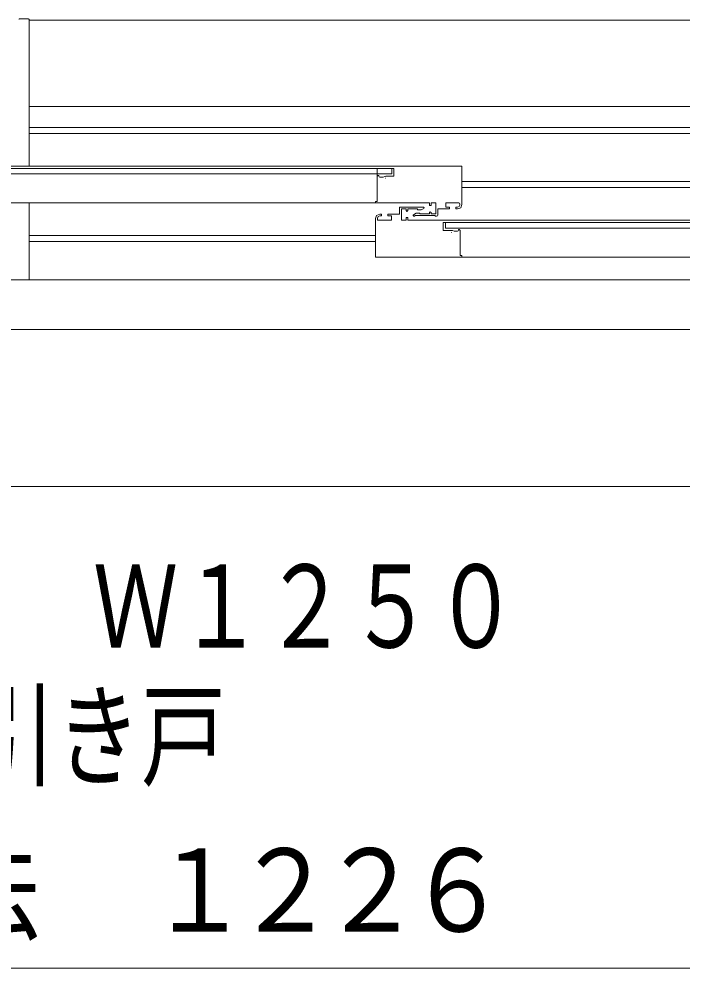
# Model space of a CAD drawing. Units: millimetres on the paper. Extents: x -305 to 305, y -152 to 152.
# Drawn here: x -123.8 to -108.49, y -107.68 to -85.75 of the extents above; entities that cross this region are included whole.
import ezdxf
from ezdxf.enums import TextEntityAlignment as Align

# ---------------------------------------------------------------- set-up
doc = ezdxf.new("R2010")
doc.units = ezdxf.units.MM
doc.layers.add('0-1_VIEW0001', color=7, linetype='Continuous', lineweight=9)
doc.styles.add('ＭＳ ゴシック', font='')
doc.styles.get('ＭＳ ゴシック').set_extended_font_data('MS Gothic')

msp = doc.modelspace()

# ---------------------------------------------------------------- linework, layer by layer
at = {"layer": '0-1_VIEW0001'}
for p, q in [((-123.563, -85.864), (-123.563, -85.864)), ((-123.563, -86.064), (-123.563, -86.064)), ((-123.563, -86.264), (-123.563, -86.264)), ((-123.563, -86.464), (-123.563, -86.464)), ((-123.563, -86.664), (-123.563, -86.664)), ((-123.563, -86.864), (-123.563, -86.864)), ((-123.563, -87.064), (-123.563, -87.064)), ((-123.563, -87.264), (-123.563, -87.264)), ((-123.563, -87.464), (-123.563, -87.464)), ((-123.563, -87.664), (-123.563, -87.664)), ((-123.563, -87.864), (-123.563, -87.864)), ((-123.563, -88.064), (-123.563, -88.064)), ((-123.563, -88.264), (-123.563, -88.264)), ((-123.563, -88.464), (-123.563, -88.464)), ((-123.563, -88.664), (-123.563, -88.664)), ((-123.563, -88.864), (-123.563, -88.864)), ((-123.563, -89.064), (-123.563, -89.064)), ((-115.529, -89.268), (-115.529, -89.268)), ((-115.189, -89.233), (-115.189, -89.233)), ((-115.139, -89.288), (-115.139, -89.288)), ((-113.569, -89.343), (-113.569, -89.343)), ((-115.529, -89.458), (-115.529, -89.458)), ((-115.529, -89.468), (-115.529, -89.468)), ((-115.529, -89.658), (-115.529, -89.658)), ((-113.569, -89.543), (-113.569, -89.543)), ((-115.529, -89.668), (-115.529, -89.668)), ((-115.529, -89.858), (-115.529, -89.858)), ((-115.529, -89.868), (-115.529, -89.868)), ((-113.569, -89.743), (-113.569, -89.743)), ((-123.563, -90.079), (-123.563, -90.079)), ((-115.009, -90.263), (-115.009, -90.103)), ((-113.944, -90.003), (-113.944, -90.003)), ((-113.944, -90.103), (-113.859, -90.103)), ((-113.569, -89.943), (-113.569, -89.943)), ((-123.563, -90.279), (-123.563, -90.279)), ((-115.194, -90.303), (-115.194, -90.303)), ((-114.964, -90.303), (-114.964, -90.303)), ((-114.196, -90.293), (-114.184, -90.301)), ((-114.174, -90.153), (-114.174, -90.153)), ((-114.129, -90.183), (-114.129, -90.183)), ((-123.563, -90.479), (-123.563, -90.479)), ((-113.999, -90.538), (-113.999, -90.538)), ((-113.949, -90.483), (-113.949, -90.483)), ((-123.563, -90.679), (-123.563, -90.679)), ((-115.569, -90.553), (-115.569, -90.553)), ((-115.569, -90.753), (-115.569, -90.753)), ((-113.609, -90.708), (-113.609, -90.708)), ((-113.609, -90.718), (-113.609, -90.718)), ((-123.563, -90.879), (-123.563, -90.879)), ((-115.569, -90.953), (-115.569, -90.953)), ((-113.609, -90.908), (-113.609, -90.908)), ((-113.609, -90.918), (-113.609, -90.918)), ((-123.563, -91.079), (-123.563, -91.079)), ((-115.569, -91.153), (-115.569, -91.153)), ((-113.609, -91.108), (-113.609, -91.108)), ((-113.609, -91.118), (-113.609, -91.118)), ((-123.563, -91.279), (-123.563, -91.279)), ((-123.563, -91.479), (-123.563, -91.479)), ((-123.563, -91.679), (-123.563, -91.679)), ((-93.634, -107.677), (-153.734, -107.677))]:
    msp.add_line(p, q, dxfattribs=at)
msp.add_lwpolyline([(-123.803, -85.758), (-123.8, -85.757), (-123.797, -85.755), (-123.794, -85.754), (-123.791, -85.754), (-123.788, -85.754), (-123.788, -85.754), (-123.791, -85.754), (-123.794, -85.754), (-123.797, -85.755), (-123.8, -85.757), (-123.803, -85.758)], dxfattribs=at)
for points in [[(-123.788, -85.754), (-123.688, -85.754), (-123.688, -85.754), (-123.788, -85.754)], [(-123.588, -85.754), (-123.688, -85.754), (-123.688, -85.754), (-123.588, -85.754)], [(-123.563, -85.779), (-123.563, -85.775), (-123.564, -85.772), (-123.565, -85.769), (-123.566, -85.766), (-123.568, -85.764), (-123.57, -85.761), (-123.572, -85.759), (-123.574, -85.757), (-123.577, -85.756), (-123.58, -85.755), (-123.583, -85.754), (-123.586, -85.754), (-123.588, -85.754), (-123.588, -85.754), (-123.586, -85.754), (-123.583, -85.754), (-123.58, -85.755), (-123.577, -85.756), (-123.574, -85.757), (-123.572, -85.759), (-123.57, -85.761), (-123.568, -85.764), (-123.566, -85.767), (-123.565, -85.769), (-123.564, -85.772), (-123.563, -85.775), (-123.563, -85.779)], [(-93.816, -85.779), (-123.563, -85.779), (-123.563, -85.779), (-93.816, -85.779)], [(-123.563, -85.779), (-123.563, -89.164), (-123.563, -89.164), (-123.563, -85.779)], [(-93.992, -87.778), (-123.563, -87.778), (-123.563, -87.778), (-93.992, -87.778)], [(-93.992, -88.258), (-123.563, -88.258), (-123.563, -88.258), (-93.992, -88.258)], [(-93.992, -88.398), (-123.563, -88.398), (-123.563, -88.398), (-93.992, -88.398)], [(-131.839, -89.153), (-123.688, -89.153), (-123.688, -89.153), (-131.839, -89.153)], [(-124.793, -89.208), (-115.189, -89.208), (-115.189, -89.208), (-124.793, -89.208)], [(-115.529, -89.153), (-123.688, -89.153), (-123.688, -89.153), (-115.529, -89.153)], [(-119.853, -89.153), (-119.793, -89.153), (-119.793, -89.153), (-119.853, -89.153)], [(-113.569, -89.153), (-115.554, -89.153), (-115.554, -89.153), (-113.569, -89.153)], [(-115.54, -89.208), (-115.139, -89.208), (-115.139, -89.208), (-115.54, -89.208)], [(-115.529, -89.208), (-115.529, -89.968), (-115.529, -89.968), (-115.529, -89.208)], [(-115.189, -89.333), (-115.189, -89.208), (-115.189, -89.208), (-115.189, -89.333)], [(-115.139, -89.208), (-115.139, -89.388), (-115.139, -89.388), (-115.139, -89.208)], [(-113.569, -90.043), (-113.569, -89.153), (-113.569, -89.153), (-113.569, -90.043)], [(-124.793, -89.333), (-115.189, -89.333), (-115.189, -89.333), (-124.793, -89.333)], [(-115.529, -89.378), (-115.529, -89.308), (-115.529, -89.308), (-115.529, -89.378)], [(-115.508, -89.37), (-115.529, -89.383), (-115.529, -89.383), (-115.508, -89.371)], [(-115.529, -89.392), (-115.529, -89.958), (-115.529, -89.958), (-115.529, -89.392)], [(-115.504, -89.369), (-115.508, -89.37), (-115.508, -89.371), (-115.504, -89.369)], [(-115.5, -89.368), (-115.504, -89.369), (-115.504, -89.369), (-115.5, -89.368)], [(-115.499, -89.368), (-115.5, -89.368), (-115.5, -89.368), (-115.499, -89.368)], [(-115.492, -89.371), (-115.499, -89.368), (-115.499, -89.368), (-115.492, -89.371)], [(-115.489, -89.378), (-115.492, -89.371), (-115.492, -89.371), (-115.489, -89.378)], [(-115.489, -89.383), (-115.489, -89.378), (-115.489, -89.378), (-115.489, -89.383)], [(-115.482, -89.401), (-115.489, -89.383), (-115.489, -89.383), (-115.482, -89.401)], [(-115.464, -89.408), (-115.482, -89.401), (-115.482, -89.401), (-115.464, -89.408)], [(-115.392, -89.408), (-115.464, -89.408), (-115.464, -89.408), (-115.392, -89.408)], [(-115.389, -89.408), (-115.392, -89.408), (-115.392, -89.408), (-115.389, -89.408)], [(-115.386, -89.407), (-115.389, -89.408), (-115.389, -89.408), (-115.386, -89.407)], [(-115.348, -89.392), (-115.386, -89.407), (-115.386, -89.407), (-115.348, -89.392)], [(-115.339, -89.389), (-115.348, -89.392), (-115.348, -89.392), (-115.339, -89.389)], [(-115.329, -89.388), (-115.339, -89.389), (-115.339, -89.389), (-115.329, -89.388)], [(-115.333, -89.435), (-115.33, -89.434), (-115.33, -89.434), (-115.333, -89.434)], [(-115.33, -89.434), (-115.328, -89.433), (-115.328, -89.433), (-115.33, -89.434)], [(-115.139, -89.388), (-115.329, -89.388), (-115.329, -89.388), (-115.139, -89.388)], [(-95.334, -89.508), (-113.569, -89.508), (-113.569, -89.508), (-95.334, -89.508)], [(-95.334, -89.648), (-113.569, -89.648), (-113.569, -89.648), (-95.334, -89.648)], [(-123.688, -90.003), (-131.839, -90.003), (-131.839, -90.003), (-123.688, -90.003)], [(-123.688, -90.003), (-115.529, -90.003), (-115.529, -90.003), (-123.688, -90.003)], [(-123.563, -90.003), (-123.563, -91.779), (-123.563, -91.779), (-123.563, -90.003)], [(-115.569, -89.968), (-115.569, -90.003), (-115.569, -90.003), (-115.569, -89.968)], [(-115.529, -89.968), (-115.569, -89.968), (-115.569, -89.968), (-115.529, -89.968)], [(-115.554, -90.003), (-114.319, -90.003), (-114.319, -90.003), (-115.554, -90.003)], [(-115.009, -90.103), (-114.459, -90.103), (-114.459, -90.103), (-115.009, -90.103)], [(-114.459, -90.103), (-114.444, -90.114), (-114.444, -90.114), (-114.459, -90.103)], [(-114.319, -90.003), (-114.319, -90.063), (-114.319, -90.063), (-114.319, -90.003)], [(-114.319, -90.063), (-114.279, -90.063), (-114.279, -90.063), (-114.319, -90.063)], [(-114.279, -90.003), (-114.174, -90.003), (-114.174, -90.003), (-114.279, -90.003)], [(-114.279, -90.063), (-114.279, -90.003), (-114.279, -90.003), (-114.279, -90.063)], [(-114.174, -90.003), (-114.174, -90.253), (-114.174, -90.253), (-114.174, -90.003)], [(-113.944, -90.103), (-113.944, -90.003), (-113.944, -90.003), (-113.944, -90.103)], [(-113.944, -90.003), (-113.644, -90.003), (-113.644, -90.003), (-113.944, -90.003)], [(-113.859, -90.143), (-113.859, -90.103), (-113.859, -90.103), (-113.859, -90.143)], [(-113.669, -90.103), (-113.709, -90.103), (-113.709, -90.103), (-113.669, -90.103)], [(-113.709, -90.103), (-113.709, -90.143), (-113.709, -90.143), (-113.709, -90.103)], [(-113.634, -90.089), (-113.669, -90.103), (-113.669, -90.103), (-113.634, -90.089)], [(-113.644, -90.003), (-113.626, -90.011), (-113.626, -90.011), (-113.644, -90.003)], [(-113.619, -90.053), (-113.634, -90.089), (-113.634, -90.089), (-113.619, -90.053)], [(-113.626, -90.011), (-113.619, -90.028), (-113.619, -90.028), (-113.626, -90.011)], [(-113.619, -90.028), (-113.619, -90.053), (-113.619, -90.053), (-113.619, -90.028)], [(-113.598, -90.114), (-113.569, -90.043), (-113.569, -90.043), (-113.598, -90.114)], [(-115.569, -90.363), (-115.54, -90.293), (-115.54, -90.293), (-115.569, -90.363)], [(-115.54, -90.293), (-115.469, -90.263), (-115.469, -90.263), (-115.54, -90.293)], [(-115.504, -90.318), (-115.519, -90.353), (-115.519, -90.353), (-115.504, -90.318)], [(-115.469, -90.303), (-115.504, -90.318), (-115.504, -90.318), (-115.469, -90.303)], [(-115.469, -90.263), (-115.429, -90.263), (-115.429, -90.263), (-115.469, -90.263)], [(-115.429, -90.303), (-115.469, -90.303), (-115.469, -90.303), (-115.429, -90.303)], [(-115.429, -90.263), (-115.429, -90.303), (-115.429, -90.303), (-115.429, -90.263)], [(-115.279, -90.263), (-115.009, -90.263), (-115.009, -90.263), (-115.279, -90.263)], [(-115.279, -90.303), (-115.279, -90.263), (-115.279, -90.263), (-115.279, -90.303)], [(-115.194, -90.303), (-115.279, -90.303), (-115.279, -90.303), (-115.194, -90.303)], [(-115.194, -90.403), (-115.194, -90.303), (-115.194, -90.303), (-115.194, -90.403)], [(-114.964, -90.143), (-114.964, -90.403), (-114.964, -90.403), (-114.964, -90.143)], [(-114.859, -90.143), (-114.964, -90.143), (-114.964, -90.143), (-114.859, -90.143)], [(-114.859, -90.178), (-114.859, -90.143), (-114.859, -90.143), (-114.859, -90.178)], [(-114.839, -90.198), (-114.859, -90.178), (-114.859, -90.178), (-114.839, -90.198)], [(-114.819, -90.178), (-114.839, -90.198), (-114.839, -90.198), (-114.819, -90.178)], [(-114.819, -90.143), (-114.819, -90.178), (-114.819, -90.178), (-114.819, -90.143)], [(-114.604, -90.143), (-114.819, -90.143), (-114.819, -90.143), (-114.604, -90.143)], [(-114.692, -90.282), (-114.694, -90.29), (-114.694, -90.29), (-114.692, -90.282)], [(-114.694, -90.29), (-114.694, -90.293), (-114.694, -90.293), (-114.694, -90.29)], [(-114.694, -90.293), (-114.69, -90.304), (-114.69, -90.304), (-114.694, -90.293)], [(-114.687, -90.277), (-114.692, -90.282), (-114.692, -90.282), (-114.687, -90.277)], [(-114.69, -90.304), (-114.679, -90.308), (-114.679, -90.308), (-114.69, -90.304)], [(-114.629, -90.243), (-114.687, -90.277), (-114.687, -90.277), (-114.629, -90.243)], [(-114.679, -90.308), (-114.664, -90.308), (-114.664, -90.308), (-114.679, -90.308)], [(-114.664, -90.308), (-114.658, -90.306), (-114.658, -90.306), (-114.664, -90.308)], [(-114.658, -90.306), (-114.654, -90.301), (-114.654, -90.301), (-114.658, -90.306)], [(-114.654, -90.301), (-114.651, -90.295), (-114.651, -90.295), (-114.654, -90.301)], [(-114.651, -90.295), (-114.645, -90.293), (-114.645, -90.293), (-114.651, -90.295)], [(-114.645, -90.293), (-114.196, -90.293), (-114.196, -90.293), (-114.645, -90.293)], [(-114.551, -90.243), (-114.629, -90.243), (-114.629, -90.243), (-114.551, -90.243)], [(-114.597, -90.146), (-114.604, -90.143), (-114.604, -90.143), (-114.597, -90.146)], [(-114.594, -90.153), (-114.597, -90.146), (-114.597, -90.146), (-114.594, -90.153)], [(-114.591, -90.16), (-114.594, -90.153), (-114.594, -90.153), (-114.591, -90.16)], [(-114.584, -90.163), (-114.591, -90.16), (-114.591, -90.16), (-114.584, -90.163)], [(-114.507, -90.163), (-114.584, -90.163), (-114.584, -90.163), (-114.507, -90.163)], [(-114.545, -90.245), (-114.551, -90.243), (-114.551, -90.243), (-114.545, -90.245)], [(-114.54, -90.248), (-114.545, -90.245), (-114.545, -90.245), (-114.54, -90.248)], [(-114.535, -90.252), (-114.54, -90.248), (-114.54, -90.248), (-114.535, -90.252)], [(-114.529, -90.253), (-114.535, -90.252), (-114.535, -90.252), (-114.529, -90.253)], [(-114.319, -90.253), (-114.529, -90.253), (-114.529, -90.253), (-114.319, -90.253)], [(-114.451, -90.131), (-114.507, -90.163), (-114.507, -90.163), (-114.451, -90.131)], [(-114.444, -90.114), (-114.451, -90.131), (-114.451, -90.131), (-114.444, -90.114)], [(-114.299, -90.208), (-114.319, -90.228), (-114.319, -90.228), (-114.299, -90.208)], [(-114.319, -90.228), (-114.319, -90.253), (-114.319, -90.253), (-114.319, -90.228)], [(-114.279, -90.228), (-114.299, -90.208), (-114.299, -90.208), (-114.279, -90.228)], [(-114.279, -90.253), (-114.279, -90.228), (-114.279, -90.228), (-114.279, -90.253)], [(-114.174, -90.253), (-114.279, -90.253), (-114.279, -90.253), (-114.174, -90.253)], [(-114.184, -90.301), (-114.18, -90.306), (-114.18, -90.306), (-114.184, -90.301)], [(-114.18, -90.306), (-114.174, -90.308), (-114.174, -90.308), (-114.18, -90.306)], [(-114.174, -90.308), (-114.154, -90.308), (-114.154, -90.308), (-114.174, -90.308)], [(-114.154, -90.308), (-114.136, -90.301), (-114.136, -90.301), (-114.154, -90.308)], [(-114.136, -90.301), (-114.129, -90.283), (-114.129, -90.283), (-114.136, -90.301)], [(-114.129, -90.283), (-114.129, -90.143), (-114.129, -90.143), (-114.129, -90.283)], [(-114.129, -90.143), (-113.859, -90.143), (-113.859, -90.143), (-114.129, -90.143)], [(-113.709, -90.143), (-113.669, -90.143), (-113.669, -90.143), (-113.709, -90.143)], [(-113.669, -90.143), (-113.598, -90.114), (-113.598, -90.114), (-113.669, -90.143)], [(-115.569, -91.253), (-115.569, -90.363), (-115.569, -90.363), (-115.569, -91.253)], [(-115.519, -90.403), (-115.519, -90.353), (-115.519, -90.353), (-115.519, -90.403)], [(-115.519, -90.403), (-115.194, -90.403), (-115.194, -90.403), (-115.519, -90.403)], [(-114.964, -90.403), (-114.859, -90.403), (-114.859, -90.403), (-114.964, -90.403)], [(-114.859, -90.343), (-114.819, -90.343), (-114.819, -90.343), (-114.859, -90.343)], [(-114.859, -90.403), (-114.859, -90.343), (-114.859, -90.343), (-114.859, -90.403)], [(-114.819, -90.343), (-114.819, -90.403), (-114.819, -90.403), (-114.819, -90.343)], [(-114.819, -90.403), (-113.584, -90.403), (-113.584, -90.403), (-114.819, -90.403)], [(-113.999, -90.458), (-95.354, -90.458), (-95.354, -90.458), (-113.999, -90.458)], [(-113.999, -90.458), (-113.999, -90.638), (-113.999, -90.638), (-113.999, -90.458)], [(-113.949, -90.583), (-113.949, -90.458), (-113.949, -90.458), (-113.949, -90.583)], [(-113.609, -90.403), (-95.184, -90.403), (-95.184, -90.403), (-113.609, -90.403)], [(-115.569, -90.758), (-123.563, -90.758), (-123.563, -90.758), (-115.569, -90.758)], [(-113.999, -90.638), (-113.809, -90.638), (-113.809, -90.638), (-113.999, -90.638)], [(-113.949, -90.583), (-95.354, -90.583), (-95.354, -90.583), (-113.949, -90.583)], [(-113.81, -90.683), (-113.808, -90.684), (-113.808, -90.684), (-113.81, -90.683)], [(-113.809, -90.638), (-113.799, -90.639), (-113.799, -90.639), (-113.809, -90.638)], [(-113.808, -90.684), (-113.805, -90.684), (-113.805, -90.684), (-113.808, -90.684)], [(-113.799, -90.639), (-113.79, -90.642), (-113.79, -90.642), (-113.799, -90.639)], [(-113.79, -90.642), (-113.752, -90.657), (-113.752, -90.657), (-113.79, -90.642)], [(-113.752, -90.657), (-113.749, -90.658), (-113.749, -90.658), (-113.752, -90.657)], [(-113.749, -90.658), (-113.746, -90.658), (-113.746, -90.658), (-113.749, -90.658)], [(-113.746, -90.658), (-113.674, -90.658), (-113.674, -90.658), (-113.746, -90.658)], [(-113.674, -90.658), (-113.656, -90.651), (-113.656, -90.651), (-113.674, -90.658)], [(-113.656, -90.651), (-113.649, -90.633), (-113.649, -90.633), (-113.656, -90.651)], [(-113.649, -90.628), (-113.646, -90.621), (-113.646, -90.621), (-113.649, -90.628)], [(-113.649, -90.633), (-113.649, -90.628), (-113.649, -90.628), (-113.649, -90.633)], [(-113.646, -90.621), (-113.639, -90.618), (-113.639, -90.618), (-113.646, -90.621)], [(-113.639, -90.618), (-113.638, -90.618), (-113.638, -90.618), (-113.639, -90.618)], [(-113.638, -90.618), (-113.634, -90.619), (-113.634, -90.619), (-113.638, -90.618)], [(-113.634, -90.619), (-113.63, -90.621), (-113.63, -90.62), (-113.634, -90.619)], [(-113.63, -90.621), (-113.616, -90.629), (-113.616, -90.629), (-113.63, -90.62)], [(-113.616, -90.629), (-113.611, -90.634), (-113.611, -90.634), (-113.616, -90.629)], [(-113.611, -90.634), (-113.609, -90.642), (-113.609, -90.642), (-113.611, -90.634)], [(-113.609, -91.218), (-113.609, -90.642), (-113.609, -90.642), (-113.609, -91.218)], [(-113.609, -90.642), (-113.609, -91.208), (-113.609, -91.208), (-113.609, -90.642)], [(-115.569, -90.898), (-123.563, -90.898), (-123.563, -90.898), (-115.569, -90.898)], [(-93.474, -91.253), (-115.569, -91.253), (-115.569, -91.253), (-93.474, -91.253)], [(-113.609, -91.218), (-113.569, -91.218), (-113.569, -91.218), (-113.609, -91.218)], [(-113.569, -91.218), (-113.569, -91.253), (-113.569, -91.253), (-113.569, -91.218)], [(-124.834, -91.779), (-95.001, -91.779), (-95.001, -91.779), (-124.834, -91.779)], [(-151.348, -92.929), (-93.172, -92.929), (-93.172, -92.929), (-151.348, -92.929)], [(-155.334, -96.554), (-92.034, -96.554), (-92.034, -96.554), (-155.334, -96.554)]]:
    msp.add_lwpolyline(points, close=True, dxfattribs=at)

# ---------------------------------------------------------------- texts
at = {"layer": '0-1_VIEW0001', "style": 'ＭＳ ゴシック'}
for s, width, p in [('ドア位置ＡＬ\u3000Ｗ１２５０', 0.75, (-135.845, -100.852)), ('３枚引き戸', 0.75, (-128.845, -103.85)), ('法', 0.9, (-125.662, -107.411)), ('１', 0.9, (-120.822, -107.411)), ('２', 0.9, (-118.834, -107.411)), ('２', 0.9, (-116.846, -107.411)), ('６', 0.9, (-114.858, -107.411))]:
    msp.add_text(s, height=1.921, dxfattribs=dict(at, width=width)).set_placement(p, align=Align.BOTTOM_LEFT)

doc.saveas('drawing.dxf')
